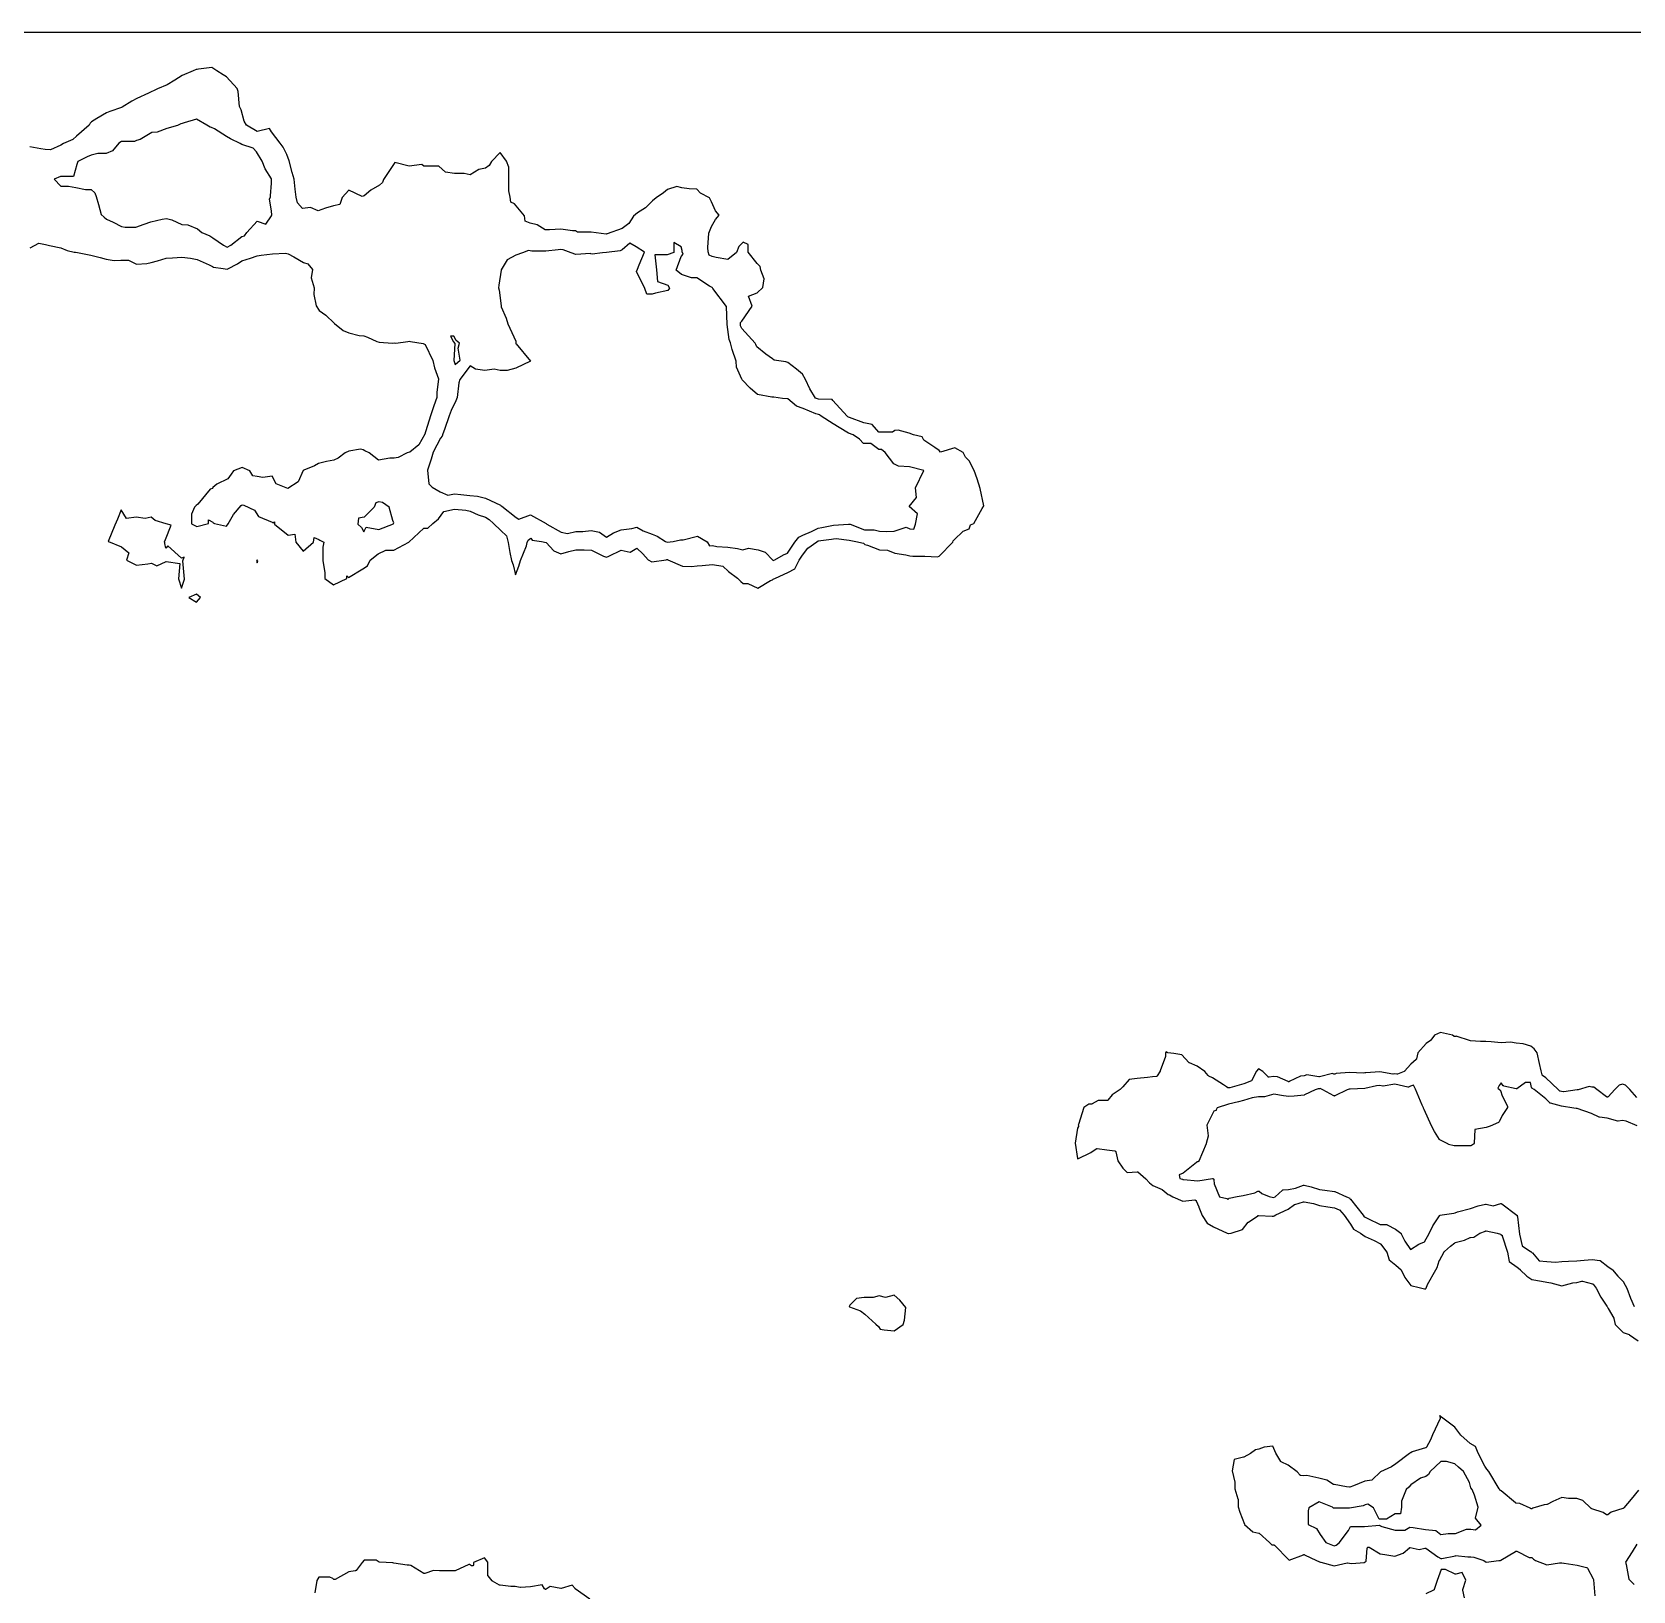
# Model space of a CAD drawing. Header units: millimetres. Extents: x 0 to 500, y 0 to 700.
# Drawn here: x 210.4 to 308.2, y 490.9 to 586.1 of the extents above; entities that cross this region are included whole.
import ezdxf

# ---------------------------------------------------------------- set-up
doc = ezdxf.new("R2010")
doc.units = ezdxf.units.MM
doc.layers.add('CORTE', color=1, linetype='Continuous')
doc.layers.add('GRABADO', color=5, linetype='Continuous')

msp = doc.modelspace()

# ---------------------------------------------------------------- linework, layer by layer
at = {"layer": 'CORTE'}
for points in [[(184.362, 586.13), (211.881, 586.13), (212.303, 586.13), (213.365, 586.13), (213.794, 586.13), (215.393, 586.13), (215.83, 586.13), (216.27, 586.13), (216.9, 586.13), (217.344, 586.13), (217.79, 586.13), (218.329, 586.13), (218.954, 586.13), (219.406, 586.13), (220.484, 586.13), (220.863, 586.13), (221.948, 586.13), (222.189, 586.13), (222.227, 586.13), (222.227, 586.13), (222.234, 586.13), (223.109, 586.13), (223.705, 586.13), (223.863, 586.13), (224.03, 586.13), (225.36, 586.13), (225.484, 586.13), (226.292, 586.13), (227.17, 586.13), (229.227, 586.13), (230.169, 586.13), (232.151, 586.13), (233.268, 586.13), (233.779, 586.13), (234.361, 586.13), (235.453, 586.13), (236.027, 586.13), (236.571, 586.13), (236.998, 586.13), (237.617, 586.13), (238.166, 586.13), (238.696, 586.13), (239.247, 586.13), (239.783, 586.13), (240.887, 586.13), (241.432, 586.13), (267.466, 586.13), (267.895, 586.13), (270.12, 586.13), (270.559, 586.13), (271.117, 586.13), (271.788, 586.13), (273.457, 586.13), (273.908, 586.13), (276.699, 586.13), (277.164, 586.13), (286.688, 586.13), (287.305, 586.13), (287.918, 586.13), (288.474, 586.13), (289.08, 586.13), (289.634, 586.13), (290.234, 586.13), (290.743, 586.13), (291.297, 586.13), (291.811, 586.13), (292.329, 586.13), (292.887, 586.13), (293.48, 586.13), (294.036, 586.13), (294.532, 586.13), (295.063, 586.13), (297.875, 586.13), (298.453, 586.13), (298.985, 586.13), (301.242, 586.13), (301.815, 586.13), (302.371, 586.13), (302.935, 586.13), (326.235, 586.13)], [(308.464, 519.301), (307.8, 519.591), (307.565, 519.634), (307.309, 519.598), (307.294, 519.598), (306.626, 519.771), (306.158, 519.832), (306.15, 519.834), (306.142, 519.837), (305.686, 520.064), (304.799, 520.357), (304.777, 520.364), (304.758, 520.364), (304.751, 520.365), (304.601, 520.395), (303.847, 520.508), (303.844, 520.509), (303.164, 520.687), (303.156, 520.688), (303.144, 520.695), (303.136, 520.699), (303.127, 520.706), (302.885, 520.956), (302.178, 521.521), (302.044, 521.619), (302.037, 521.625), (302.03, 521.633), (302.025, 521.641), (302.021, 521.649), (302.018, 521.658), (301.949, 521.956), (301.657, 521.956), (301.125, 521.574), (301.122, 521.572), (301.116, 521.569), (301.103, 521.563), (301.092, 521.562), (301.087, 521.561), (301.078, 521.561), (301.073, 521.562), (301.069, 521.562), (300.33, 521.739), (300.318, 521.742), (300.305, 521.75), (300.299, 521.755), (300.293, 521.761), (300.156, 521.926), (300.029, 521.772), (299.959, 521.604), (300.088, 521.5), (300.094, 521.496), (300.1, 521.488), (300.102, 521.485), (300.106, 521.48), (300.109, 521.473), (300.111, 521.469), (300.225, 521.147), (300.548, 520.502), (300.551, 520.496), (300.553, 520.488), (300.554, 520.483), (300.556, 520.474), (300.556, 520.466), (300.555, 520.461), (300.554, 520.454), (300.553, 520.447), (300.55, 520.439), (300.547, 520.433), (300.544, 520.429), (300.222, 519.945), (300.033, 519.55), (300.03, 519.543), (300.025, 519.536), (300.019, 519.53), (300.01, 519.523), (300.003, 519.519), (300, 519.517), (299.492, 519.288), (299.488, 519.286), (299.251, 519.215), (299.248, 519.214), (298.557, 519.076), (298.503, 518.241), (298.503, 518.233), (298.499, 518.219), (298.494, 518.21), (298.492, 518.206), (298.49, 518.203), (298.483, 518.194), (298.472, 518.185), (298.342, 518.107), (298.335, 518.102), (298.326, 518.099), (298.323, 518.098), (298.319, 518.097), (298.309, 518.096), (297.441, 518.096), (297.386, 518.093), (297.312, 518.079), (297.305, 518.078), (297.295, 518.078), (297.284, 518.079), (296.949, 518.174), (296.942, 518.177), (296.938, 518.179), (296.413, 518.459), (296.403, 518.465), (296.395, 518.473), (296.391, 518.478), (296.389, 518.481), (296.089, 518.961), (296.087, 518.964), (295.907, 519.315), (295.906, 519.317), (295.457, 520.316), (295.418, 520.39), (295.416, 520.394), (295.413, 520.403), (295.412, 520.41), (295.406, 520.445), (295.343, 520.572), (295.341, 520.574), (294.935, 521.55), (294.816, 521.794), (294.625, 521.726), (294.491, 521.673), (294.486, 521.671), (294.481, 521.669), (294.472, 521.667), (294.459, 521.667), (294.454, 521.668), (294.45, 521.668), (293.669, 521.856), (292.951, 521.741), (292.945, 521.74), (292.937, 521.74), (292.931, 521.741), (292.741, 521.775), (292.545, 521.761), (291.837, 521.591), (291.83, 521.589), (290.934, 521.553), (290.931, 521.553), (290.894, 521.555), (290.871, 521.553), (290.757, 521.511), (289.999, 521.137), (289.996, 521.135), (289.985, 521.131), (289.971, 521.129), (289.961, 521.129), (289.951, 521.131), (289.94, 521.134), (289.932, 521.138), (289.268, 521.513), (289.101, 521.582), (289.059, 521.572), (289.054, 521.571), (289.045, 521.569), (289.035, 521.569), (289.03, 521.57), (288.986, 521.577), (288.809, 521.511), (288.143, 521.192), (288.135, 521.189), (288.127, 521.187), (287.526, 521.115), (287.524, 521.114), (287.189, 521.095), (287.183, 521.095), (286.864, 521.132), (286.265, 521.239), (285.713, 521.074), (285.702, 521.072), (285.694, 521.072), (285.34, 521.088), (284.942, 521.015), (284.428, 520.85), (284.11, 520.774), (283.502, 520.628), (282.814, 520.408), (282.76, 520.277), (282.757, 520.271), (282.752, 520.264), (282.748, 520.258), (282.743, 520.253), (282.74, 520.25), (282.733, 520.245), (282.723, 520.239), (282.61, 520.194), (282.185, 519.343), (282.256, 518.701), (282.257, 518.695), (282.256, 518.689), (282.256, 518.685), (282.255, 518.679), (282.142, 518.227), (282.141, 518.222), (282.139, 518.217), (281.697, 517.158), (281.695, 517.154), (281.692, 517.148), (281.688, 517.143), (281.685, 517.139), (281.677, 517.132), (281.666, 517.124), (281.654, 517.119), (281.644, 517.116), (281.639, 517.115), (281.634, 517.114), (281.624, 517.114), (281.614, 517.116), (281.607, 517.118), (281.601, 517.12), (281.591, 517.125), (281.582, 517.105), (281.58, 517.1), (281.575, 517.09), (281.566, 517.08), (281.561, 517.076), (280.746, 516.423), (280.737, 516.418), (280.732, 516.415), (280.498, 516.322), (280.537, 516.084), (280.686, 516.048), (280.691, 516.046), (280.696, 516.044), (280.701, 516.041), (280.719, 516.03), (280.746, 516.034), (280.751, 516.034), (280.759, 516.034), (281.627, 515.947), (282.534, 516.083), (282.539, 516.084), (282.549, 516.084), (282.554, 516.083), (282.559, 516.083), (282.571, 516.08), (282.583, 516.074), (282.595, 516.065), (282.601, 516.058), (282.603, 516.056), (282.61, 516.047), (282.613, 516.039), (282.616, 516.034), (282.619, 516.021), (282.619, 516.013), (282.63, 515.761), (282.959, 514.975), (283.404, 514.868), (283.41, 514.866), (283.417, 514.863), (283.422, 514.861), (283.427, 514.857), (283.433, 514.853), (283.44, 514.847), (283.473, 514.807), (283.501, 514.852), (283.506, 514.859), (283.512, 514.866), (283.515, 514.868), (283.521, 514.873), (283.532, 514.879), (283.541, 514.883), (283.548, 514.885), (284.044, 514.984), (284.392, 515.06), (285.112, 515.217), (285.302, 515.318), (285.31, 515.322), (285.32, 515.324), (285.33, 515.326), (285.34, 515.326), (285.35, 515.324), (285.362, 515.321), (285.375, 515.314), (285.383, 515.308), (285.535, 515.166), (285.993, 514.983), (286.252, 514.933), (286.348, 514.975), (286.798, 515.379), (286.808, 515.387), (286.825, 515.394), (286.836, 515.395), (286.838, 515.396), (287.178, 515.416), (287.589, 515.49), (288.088, 515.682), (288.101, 515.686), (288.122, 515.686), (288.563, 515.58), (289.056, 515.411), (289.38, 515.384), (289.976, 515.304), (289.981, 515.303), (289.991, 515.301), (289.996, 515.298), (290.714, 514.98), (290.871, 514.915), (290.881, 514.909), (290.892, 514.901), (290.947, 514.837), (290.949, 514.836), (291.736, 513.844), (291.738, 513.841), (291.791, 513.757), (291.851, 513.723), (292.022, 513.657), (292.026, 513.656), (292.764, 513.272), (293.175, 513.272), (293.18, 513.271), (293.185, 513.271), (293.196, 513.268), (293.203, 513.264), (293.708, 513.005), (293.71, 513.003), (293.715, 513), (294.035, 512.744), (294.041, 512.739), (294.044, 512.735), (294.047, 512.732), (294.051, 512.725), (294.054, 512.72), (294.274, 512.258), (294.62, 511.76), (295.135, 512.069), (295.139, 512.071), (295.472, 512.216), (295.762, 512.722), (295.985, 513.199), (295.988, 513.204), (296.388, 513.814), (296.39, 513.818), (296.398, 513.827), (296.408, 513.836), (296.417, 513.841), (296.426, 513.845), (296.433, 513.847), (296.553, 513.873), (296.556, 513.873), (297.275, 513.975), (297.354, 514), (297.499, 514.046), (297.501, 514.047), (298.282, 514.248), (298.757, 514.411), (298.76, 514.412), (299.211, 514.52), (299.22, 514.523), (299.239, 514.523), (299.678, 514.417), (300.135, 514.554), (300.141, 514.556), (300.151, 514.557), (300.161, 514.557), (300.172, 514.556), (300.184, 514.552), (300.196, 514.546), (301.114, 513.858), (301.119, 513.853), (301.124, 513.848), (301.128, 513.843), (301.132, 513.838), (301.14, 513.823), (301.143, 513.817), (301.146, 513.806), (301.157, 513.741), (301.157, 513.74), (301.276, 512.7), (301.443, 511.975), (301.962, 511.638), (301.966, 511.635), (302.059, 511.558), (302.064, 511.553), (302.067, 511.551), (302.479, 511.056), (302.94, 511.025), (303.487, 510.989), (303.857, 511.017), (304.27, 511.032), (304.782, 511.051), (305.238, 511.103), (305.712, 511.137), (305.718, 511.137), (306.18, 511.087), (306.186, 511.086), (306.194, 511.084), (306.205, 511.08), (306.212, 511.075), (306.215, 511.073), (306.685, 510.714), (306.95, 510.526), (306.956, 510.522), (306.963, 510.515), (307.293, 510.119), (307.623, 509.78), (307.626, 509.776), (307.63, 509.771), (307.633, 509.766), (307.834, 509.387), (307.836, 509.383), (308.064, 508.782), (308.283, 508.279)], [(308.441, 493.748), (308.172, 493.288), (307.762, 492.662), (307.788, 492.514), (307.951, 491.604), (308.28, 491.297)]]:
    msp.add_lwpolyline(points, dxfattribs=at)
for points in [[(222.342, 572.993), (222.572, 573.103), (223.232, 573.631), (223.394, 573.685), (223.539, 573.875), (224.173, 574.578), (224.706, 574.381), (225.053, 574.901), (225.067, 574.947), (225.047, 575.207), (224.928, 575.919), (224.989, 576.068), (224.993, 576.12), (225.047, 576.889), (225.059, 577.148), (225.055, 577.158), (224.669, 577.775), (224.475, 578.24), (224.135, 578.811), (223.922, 579.041), (223.237, 579.261), (223.145, 579.319), (222.547, 579.606), (222.304, 579.745), (221.559, 580.215), (221.39, 580.304), (221.304, 580.323), (221.108, 580.432), (220.479, 580.809), (219.715, 580.579), (219.586, 580.532), (219.515, 580.512), (219.299, 580.426), (218.661, 580.234), (218.068, 580.012), (217.733, 579.992), (217.023, 579.566), (216.81, 579.507), (216.685, 579.449), (215.882, 579.449), (215.72, 579.33), (215.347, 578.881), (214.948, 578.702), (214.434, 578.702), (214.029, 578.605), (213.788, 578.504), (213.225, 578.219), (213.15, 578.04), (212.96, 577.299), (212.168, 577.299), (211.781, 577.135), (212.184, 576.721), (212.656, 576.721), (213.094, 576.634), (213.688, 576.514), (214.035, 576.514), (214.249, 576.309), (214.346, 576.075), (214.483, 575.584), (214.65, 574.98), (214.833, 574.816), (214.973, 574.689), (215.381, 574.506), (215.881, 574.239), (216.118, 574.208), (216.771, 574.208), (217.275, 574.389), (217.689, 574.538), (218.363, 574.7), (218.642, 574.737), (218.959, 574.652), (219.583, 574.38), (219.949, 574.341), (220.528, 574.108), (220.799, 573.891), (221.274, 573.678), (221.458, 573.551), (222.11, 573.104), (222.342, 572.993)], [(241.825, 556.101), (241.826, 556.101), (241.863, 556.073), (242.749, 555.572), (243.127, 555.493), (243.64, 555.616), (244.061, 555.616), (244.579, 555.67), (245.077, 555.566), (245.503, 555.265), (245.94, 555.542), (246.41, 555.711), (247.067, 555.79), (247.362, 555.889), (247.76, 555.66), (248.307, 555.453), (248.602, 555.341), (249.114, 554.996), (249.216, 554.955), (249.579, 555.003), (250.042, 555.107), (250.135, 555.101), (250.204, 555.101), (251.07, 555.341), (251.669, 554.982), (251.798, 554.731), (251.99, 554.751), (252.252, 554.697), (252.919, 554.656), (253.505, 554.586), (253.838, 554.497), (254.181, 554.589), (254.782, 554.502), (255.204, 554.36), (255.664, 553.874), (255.702, 553.847), (255.803, 553.886), (256.333, 554.184), (256.566, 554.293), (257.01, 554.974), (257.261, 555.275), (257.514, 555.382), (258.03, 555.619), (258.448, 555.828), (258.672, 555.858), (259.386, 556.009), (260.289, 556.073), (260.335, 556.067), (260.392, 556.055), (261.263, 555.727), (261.862, 555.727), (262.188, 555.629), (262.596, 555.612), (263.089, 555.634), (263.825, 555.872), (264.047, 555.777), (264.281, 555.757), (264.393, 556.061), (264.509, 556.688), (264.002, 557.145), (264.451, 557.686), (264.381, 558.277), (264.886, 559.336), (264.016, 559.559), (263.346, 559.617), (263.054, 559.744), (262.525, 560.436), (262.32, 560.621), (262.15, 560.621), (261.664, 560.995), (261.217, 560.995), (260.968, 561.264), (260.588, 561.53), (260.292, 561.616), (259.72, 561.971), (259.357, 562.196), (258.622, 562.653), (258.532, 562.753), (258.457, 562.756), (258.307, 562.804), (257.517, 563.139), (257.111, 563.282), (256.587, 563.717), (256.26, 563.748), (255.741, 563.813), (255.685, 563.813), (255.614, 563.825), (254.73, 563.977), (254.293, 564.377), (253.791, 564.889), (253.771, 564.926), (253.453, 565.654), (253.432, 566.03), (253.18, 566.728), (253.092, 567.135), (253.009, 567.342), (252.877, 568.262), (252.845, 569.367), (252.007, 570.457), (251.991, 570.506), (251.958, 570.514), (251.802, 570.601), (251.037, 571.111), (250.699, 571.111), (250.097, 571.318), (249.76, 571.578), (250.067, 572.407), (250.191, 572.556), (250.136, 572.699), (250.131, 572.79), (250.069, 573.013), (249.631, 573.276), (249.631, 572.662), (249.219, 572.521), (248.463, 572.521), (248.558, 571.611), (248.633, 570.887), (249.26, 570.672), (249.353, 570.483), (249.25, 570.348), (248.497, 570.184), (248.293, 570.111), (247.972, 570.111), (247.847, 570.463), (247.349, 571.509), (247.401, 571.632), (247.516, 571.91), (247.837, 572.684), (247.315, 572.997), (246.937, 573.225), (246.467, 572.822), (246.34, 572.771), (245.508, 572.652), (245.276, 572.64), (244.631, 572.563), (244.557, 572.586), (244.53, 572.591), (243.637, 572.531), (243.352, 572.645), (242.857, 572.823), (242.72, 572.837), (242.57, 572.829), (241.8, 572.749), (240.956, 572.749), (240.857, 572.76), (240.752, 572.784), (240.374, 572.645), (239.974, 572.497), (239.448, 572.206), (239.082, 571.601), (239.07, 571.579), (238.942, 570.66), (238.919, 570.497), (238.96, 570.35), (239.074, 569.396), (239.088, 569.35), (239.381, 568.646), (239.487, 568.295), (239.97, 567.234), (239.982, 567.147), (239.96, 567.095), (239.993, 567.076), (240.873, 566.019), (239.968, 565.585), (239.451, 565.46), (239.009, 565.46), (238.651, 565.532), (238.09, 565.449), (237.501, 565.537), (237.183, 565.74), (236.564, 564.899), (236.495, 564.697), (236.388, 563.804), (236.307, 563.598), (236.034, 563.009), (235.906, 562.684), (235.614, 561.853), (235.524, 561.576), (235.48, 561.438), (235.374, 561.32), (234.929, 560.46), (234.813, 560.038), (234.589, 559.367), (234.658, 558.538), (234.872, 558.324), (235.345, 558.04), (235.826, 557.838), (236.234, 557.914), (236.623, 557.885), (237.172, 557.825), (237.634, 557.775), (238.116, 557.659), (239.035, 557.218), (239.056, 557.203), (239.066, 557.194), (239.111, 557.155), (239.985, 556.48), (240.161, 556.375), (240.876, 556.632), (241.825, 556.101)], [(236.273, 565.817), (236.573, 566.075), (236.45, 566.815), (236.537, 567.127), (236.323, 567.28), (236.191, 567.545), (235.98, 567.545), (236.174, 567.196), (236.242, 567.091), (236.191, 566.056), (236.273, 565.817)], [(230.683, 555.6), (230.841, 555.884), (231.599, 555.733), (232.498, 556.093), (232.5, 556.093), (232.505, 556.095), (232.527, 556.137), (232.461, 556.294), (232.235, 557.107), (231.837, 557.394), (231.612, 557.432), (231.431, 557.37), (231.322, 557.11), (230.716, 556.487), (230.371, 556.427), (230.329, 556.07), (230.553, 555.861), (230.683, 555.6)], [(289.968, 493.653), (290.077, 493.683), (290.27, 493.842), (290.829, 494.581), (290.963, 494.837), (291.816, 494.837), (292.726, 494.922), (292.785, 494.862), (292.881, 494.835), (293.682, 494.613), (294.275, 494.613), (294.583, 494.79), (294.788, 494.761), (295.533, 494.654), (296.164, 494.593), (296.473, 494.338), (296.921, 494.405), (297.363, 494.405), (298.038, 494.676), (298.311, 494.676), (298.585, 494.621), (298.949, 494.912), (298.598, 495.333), (298.752, 496.01), (298.53, 496.743), (298.398, 497.087), (298.318, 497.191), (298.233, 497.513), (297.859, 498.187), (297.548, 498.446), (297.337, 498.656), (296.826, 498.809), (296.48, 498.809), (295.818, 498.191), (295.731, 498.009), (295.558, 497.891), (295.234, 497.779), (294.647, 497.368), (294.514, 497.236), (294.361, 497.082), (294.071, 496.387), (294.071, 496.007), (294.005, 495.614), (293.693, 495.614), (293.152, 495.289), (292.699, 495.289), (292.363, 495.962), (292.019, 496.191), (291.846, 496.154), (291.724, 496.085), (290.899, 495.951), (289.967, 495.951), (289.929, 495.961), (289.867, 496.018), (289.047, 496.346), (288.41, 495.964), (288.363, 495.793), (288.363, 494.948), (288.877, 494.702), (289.102, 494.342), (289.452, 493.851), (289.851, 493.691), (289.968, 493.653)]]:
    msp.add_lwpolyline(points, close=True, dxfattribs=at)
at = {"layer": 'GRABADO'}
for points in [[(209.201, 586.13), (211.046, 586.13), (211.55, 586.13), (212.058, 586.13), (212.785, 586.13), (213.297, 586.13), (213.812, 586.13), (214.434, 586.13), (215.155, 586.13), (215.677, 586.13), (216.92, 586.13), (217.358, 586.13), (218.61, 586.13), (218.887, 586.13), (218.933, 586.13), (218.933, 586.13), (219.949, 586.13), (220.637, 586.13), (220.819, 586.13), (221.012, 586.13), (222.547, 586.13), (222.689, 586.13), (223.622, 586.13), (224.635, 586.13), (227.008, 586.13), (228.095, 586.13), (230.382, 586.13), (231.671, 586.13), (232.261, 586.13), (232.932, 586.13), (234.192, 586.13), (234.854, 586.13), (235.482, 586.13), (235.975, 586.13), (236.69, 586.13), (237.322, 586.13), (237.934, 586.13), (238.569, 586.13), (239.188, 586.13), (240.463, 586.13), (241.091, 586.13), (262.009, 586.13), (262.504, 586.13), (265.071, 586.13), (265.577, 586.13), (266.222, 586.13), (266.996, 586.13), (268.922, 586.13), (269.442, 586.13), (272.663, 586.13), (273.199, 586.13), (284.189, 586.13), (284.9, 586.13), (285.608, 586.13), (286.249, 586.13), (286.949, 586.13), (287.588, 586.13), (288.28, 586.13), (288.867, 586.13), (289.506, 586.13), (290.1, 586.13), (290.697, 586.13), (291.341, 586.13), (292.025, 586.13), (292.667, 586.13), (293.239, 586.13), (293.852, 586.13), (297.096, 586.13), (297.764, 586.13), (298.377, 586.13), (300.982, 586.13), (301.642, 586.13), (302.284, 586.13), (302.935, 586.13), (320.699, 586.13)], [(210.304, 572.945), (210.848, 573.235), (211.243, 573.146), (211.494, 573.09), (212.174, 572.936), (212.573, 572.787), (213, 572.685), (213.086, 572.685), (213.199, 572.662), (214.021, 572.497), (214.594, 572.36), (214.948, 572.258), (215.449, 572.175), (215.856, 572.195), (216.306, 572.195), (216.799, 571.951), (217.434, 571.996), (217.693, 572.058), (218.089, 572.153), (218.623, 572.314), (219.005, 572.342), (219.566, 572.384), (220.097, 572.304), (220.511, 572.242), (221.25, 571.91), (221.451, 571.802), (221.517, 571.768), (222.09, 571.678), (222.333, 571.65), (222.39, 571.672), (222.973, 571.976), (223.236, 572.157), (223.775, 572.311), (224.174, 572.456), (224.419, 572.507), (225.116, 572.574), (225.904, 572.612), (226.073, 572.583), (226.409, 572.391), (227.005, 572.051), (227.262, 571.963), (227.564, 571.626), (227.465, 571.111), (227.661, 570.501), (227.634, 570.088), (227.783, 569.409), (227.956, 569.127), (228.376, 568.839), (228.878, 568.337), (228.891, 568.325), (229.418, 567.888), (229.776, 567.761), (230.397, 567.586), (230.695, 567.56), (230.921, 567.483), (231.476, 567.227), (231.62, 567.182), (232.447, 567.129), (232.539, 567.134), (232.636, 567.112), (233.377, 567.231), (233.459, 567.247), (233.54, 567.231), (234.307, 567.108), (234.442, 567.041), (234.904, 566.071), (235.011, 565.62), (235.249, 564.942), (235.14, 564.113), (235.14, 563.81), (234.965, 563.298), (234.758, 562.688), (234.678, 562.424), (234.457, 561.695), (234.417, 561.569), (234.05, 560.91), (233.494, 560.464), (233.329, 560.417), (232.782, 560.144), (232.538, 560.105), (232.283, 560.105), (231.586, 559.965), (231.015, 560.423), (230.743, 560.541), (230.649, 560.604), (230.482, 560.645), (229.775, 560.518), (229.546, 560.422), (229.131, 560.105), (228.85, 559.975), (228.409, 559.894), (227.93, 559.77), (227.675, 559.618), (227.018, 559.371), (226.986, 559.335), (226.677, 558.641), (226.056, 558.243), (225.34, 558.53), (225.081, 558.995), (224.517, 558.91), (224.183, 558.983), (223.906, 559.013), (223.726, 559.317), (223.266, 559.532), (222.723, 559.314), (222.585, 559.116), (222.393, 558.839), (221.719, 558.515), (221.476, 558.311), (221.437, 558.237), (221.301, 558.198), (220.545, 557.29), (220.454, 557.203), (220.356, 557.109), (220.172, 556.666), (220.172, 556.088), (220.498, 555.931), (221.204, 556.1), (221.204, 556.338), (221.472, 556.177), (221.494, 556.137), (221.573, 556.113), (222.31, 555.937), (222.41, 556.08), (222.729, 556.656), (223.191, 557.209), (223.255, 557.252), (223.363, 557.223), (224.002, 556.917), (224.246, 556.527), (225.093, 556.188), (225.135, 556.15), (225.242, 556.198), (225.224, 556.073), (226.07, 555.397), (226.478, 555.452), (226.536, 554.96), (226.983, 554.424), (227.618, 554.968), (227.665, 555.253), (227.936, 555.123), (228.006, 555.081), (228.253, 554.974), (228.189, 554.666), (228.189, 553.824), (228.307, 553.11), (228.307, 552.744), (228.835, 552.365), (229.644, 552.753), (229.644, 552.903), (229.761, 552.81), (230.639, 553.337), (230.909, 553.522), (231.072, 553.865), (231.566, 554.26), (232.032, 554.473), (232.513, 554.473), (233.429, 554.966), (234.356, 555.811), (234.609, 555.811), (234.911, 556.096), (235.256, 556.399), (235.582, 556.843), (236.233, 556.987), (236.926, 556.926), (237.189, 556.86), (237.676, 556.64), (238.124, 556.487), (238.337, 556.341), (238.614, 556.096), (239.068, 555.673), (239.407, 555.356), (239.504, 554.944), (239.607, 554.323), (239.712, 553.839), (239.805, 553.587), (239.957, 552.976), (240.155, 553.503), (240.263, 553.843), (240.617, 554.735), (240.673, 554.951), (240.72, 555.079), (240.881, 555.203), (240.98, 555.085), (241.547, 555.003), (241.836, 554.942), (242.293, 554.425), (242.726, 554.259), (243.207, 554.398), (243.64, 554.497), (244.154, 554.497), (244.594, 554.476), (245.339, 554.119), (245.503, 554.04), (245.652, 554.105), (246.418, 554.479), (246.957, 554.359), (247.366, 554.588), (247.722, 554.246), (248.051, 553.88), (248.291, 553.772), (249.155, 553.891), (249.201, 553.907), (249.216, 553.901), (249.232, 553.903), (249.259, 553.883), (250.15, 553.498), (250.706, 553.472), (251.052, 553.515), (251.348, 553.539), (251.989, 553.592), (252.613, 553.489), (252.96, 553.182), (253.513, 552.763), (253.722, 552.562), (253.865, 552.444), (254.136, 552.444), (254.76, 552.156), (255.526, 552.615), (255.649, 552.662), (255.696, 552.709), (255.831, 552.774), (256.585, 553.109), (257.009, 553.335), (257.28, 553.856), (257.483, 554.162), (257.812, 554.598), (258.36, 554.994), (258.448, 555.037), (259.265, 555.146), (259.386, 555.172), (259.548, 555.183), (260.335, 555.086), (260.737, 555.002), (261.201, 554.9), (261.284, 554.831), (261.448, 554.79), (262.191, 554.506), (262.682, 554.479), (263.122, 554.292), (263.788, 554.198), (264.042, 554.122), (264.214, 554.112), (264.957, 554.112), (265.723, 554.069), (265.838, 554.115), (266.659, 554.969), (266.684, 555.046), (266.758, 555.102), (267.299, 555.633), (267.671, 555.782), (267.737, 556.018), (267.944, 556.101), (268.46, 557.029), (268.57, 557.176), (268.347, 558.245), (268.162, 558.838), (267.965, 559.345), (267.673, 559.929), (267.433, 560.154), (267.292, 560.434), (266.797, 560.731), (265.904, 560.463), (265.828, 560.568), (265.576, 560.74), (264.898, 561.205), (264.789, 561.394), (264.267, 561.527), (264.005, 561.632), (263.336, 561.811), (263.129, 561.79), (262.987, 561.691), (262.142, 561.691), (261.732, 562.156), (261.229, 562.251), (260.348, 562.581), (260.292, 562.597), (260.259, 562.618), (260.203, 562.653), (259.341, 563.623), (259.298, 563.671), (258.457, 563.705), (258.288, 563.759), (257.931, 564.33), (257.668, 564.9), (257.485, 565.228), (257.113, 565.526), (256.585, 565.948), (256.467, 565.972), (255.76, 566.092), (255.647, 566.173), (255.253, 566.457), (254.705, 566.895), (254.631, 567.043), (254.596, 567.114), (253.774, 568.011), (253.707, 568.179), (253.695, 568.262), (253.691, 568.39), (253.783, 568.461), (254.41, 569.391), (254.195, 569.993), (254.724, 570.204), (255.071, 570.528), (255.134, 571.06), (254.947, 571.584), (254.906, 571.815), (254.71, 571.98), (254.172, 572.69), (254.172, 573.157), (253.856, 573.299), (253.603, 573.033), (253.452, 572.67), (252.934, 572.226), (252.214, 572.35), (251.958, 572.411), (251.793, 572.504), (251.717, 572.699), (251.702, 572.966), (251.759, 573.843), (251.918, 574.258), (252.18, 574.677), (252.398, 574.938), (252.177, 575.204), (251.918, 575.763), (251.81, 575.995), (251.256, 576.28), (251.025, 576.523), (250.567, 576.557), (250.12, 576.62), (249.805, 576.687), (249.242, 576.512), (248.988, 576.308), (248.552, 575.99), (248.33, 575.816), (247.896, 575.396), (247.398, 575.088), (247.165, 574.889), (246.867, 574.426), (246.463, 574.124), (245.558, 573.806), (245.524, 573.809), (245.492, 573.785), (244.57, 573.899), (243.747, 573.899), (243.624, 573.99), (243.446, 573.99), (242.72, 574.077), (242.032, 574.035), (241.773, 574.053), (241.269, 574.355), (240.846, 574.447), (240.544, 574.579), (240.502, 574.907), (239.896, 575.634), (239.659, 575.744), (239.629, 576.038), (239.548, 576.427), (239.548, 577.874), (239.397, 578.236), (239.009, 578.769), (238.483, 578.228), (238.348, 577.985), (238.123, 577.805), (237.72, 577.724), (237.176, 577.398), (236.825, 577.482), (236.232, 577.482), (235.673, 577.567), (235.281, 577.943), (234.598, 577.942), (234.361, 577.942), (234.232, 578.035), (233.454, 577.932), (232.578, 578.165), (231.887, 577.128), (231.823, 576.936), (231.651, 576.781), (231.117, 576.461), (230.717, 576.119), (230.587, 576.074), (229.772, 576.466), (229.366, 576.011), (229.215, 575.588), (228.845, 575.51), (228.341, 575.367), (227.898, 575.2), (227.437, 575.404), (226.945, 575.35), (226.633, 575.689), (226.565, 576.037), (226.493, 576.529), (226.429, 577.146), (226.306, 577.538), (226.131, 578.251), (225.979, 578.639), (225.766, 579.087), (225.589, 579.341), (225.06, 580.034), (224.934, 580.227), (224.183, 580.053), (223.514, 580.441), (223.371, 580.675), (223.198, 581.369), (223.089, 581.588), (223.014, 582.488), (222.954, 582.681), (222.294, 583.385), (222.092, 583.519), (221.719, 583.768), (221.399, 583.96), (220.592, 583.863), (220.501, 583.835), (220.439, 583.835), (220.257, 583.762), (219.598, 583.466), (219.15, 583.198), (218.672, 582.911), (218.095, 582.651), (217.833, 582.546), (217.745, 582.493), (217.528, 582.396), (216.819, 582.077), (216.525, 581.901), (215.928, 581.542), (215.887, 581.523), (215.181, 581.268), (214.964, 581.19), (214.387, 580.844), (214.051, 580.643), (213.97, 580.565), (213.909, 580.449), (213.13, 579.763), (212.92, 579.562), (212.34, 579.318), (212.189, 579.221), (211.557, 578.929), (211.217, 578.951), (210.953, 579.001), (210.297, 579.125)], [(308.438, 521.03), (308.021, 521.53), (307.764, 521.8), (307.567, 521.859), (307.37, 521.8), (307.112, 521.529), (306.693, 521.089), (306.689, 521.085), (306.684, 521.081), (306.68, 521.079), (306.672, 521.074), (306.658, 521.069), (306.645, 521.067), (306.631, 521.067), (306.617, 521.071), (306.607, 521.075), (306.602, 521.078), (306.598, 521.08), (306.012, 521.52), (305.821, 521.664), (305.709, 521.664), (305.699, 521.665), (305.695, 521.666), (305.544, 521.708), (304.873, 521.507), (304.866, 521.506), (304.865, 521.506), (304.797, 521.499), (303.981, 521.382), (303.976, 521.38), (303.96, 521.38), (303.847, 521.397), (303.844, 521.398), (303.767, 521.418), (303.761, 521.42), (303.748, 521.426), (303.738, 521.434), (303.733, 521.438), (303.647, 521.527), (302.887, 522.24), (302.687, 522.386), (302.681, 522.391), (302.672, 522.401), (302.666, 522.41), (302.663, 522.416), (302.661, 522.421), (302.659, 522.428), (302.602, 522.675), (302.503, 523.107), (302.364, 523.771), (302.171, 524.011), (301.972, 524.183), (301.499, 524.325), (301.079, 524.363), (301.077, 524.363), (300.724, 524.412), (300.159, 524.369), (300.152, 524.369), (299.558, 524.438), (299.228, 524.464), (298.904, 524.451), (298.294, 524.505), (298.286, 524.507), (297.421, 524.776), (297.382, 524.773), (297.32, 524.769), (297.313, 524.769), (297.304, 524.77), (297.29, 524.774), (297.278, 524.78), (297.273, 524.784), (297.193, 524.845), (296.457, 525.004), (296.082, 524.854), (295.861, 524.539), (295.854, 524.531), (295.846, 524.524), (295.575, 524.329), (295.073, 523.768), (294.986, 523.403), (294.984, 523.394), (294.981, 523.389), (294.977, 523.383), (294.971, 523.375), (294.967, 523.37), (294.652, 523.068), (294.254, 522.638), (294.247, 522.632), (294.237, 522.625), (293.831, 522.463), (293.822, 522.46), (293.809, 522.458), (293.8, 522.458), (293.791, 522.459), (293.669, 522.488), (293.56, 522.471), (293.554, 522.47), (293.545, 522.47), (293.539, 522.471), (292.741, 522.612), (291.886, 522.551), (291.837, 522.54), (291.83, 522.538), (291.752, 522.535), (291.749, 522.535), (290.894, 522.571), (290.08, 522.501), (289.992, 522.469), (289.979, 522.465), (289.961, 522.465), (289.952, 522.466), (289.942, 522.469), (289.866, 522.5), (289.063, 522.303), (289.054, 522.299), (289.035, 522.299), (289.03, 522.3), (288.289, 522.414), (288.137, 522.358), (288.132, 522.356), (288.125, 522.355), (287.897, 522.334), (287.221, 522.01), (287.216, 522.007), (287.203, 522.003), (287.197, 522.002), (287.192, 522.001), (287.177, 522.001), (287.163, 522.005), (287.158, 522.007), (286.505, 522.301), (286.264, 522.332), (285.985, 522.272), (285.978, 522.271), (285.963, 522.271), (285.953, 522.274), (285.94, 522.278), (285.928, 522.286), (285.923, 522.29), (285.919, 522.295), (285.611, 522.633), (285.348, 522.791), (285.219, 522.649), (284.941, 522.094), (284.937, 522.087), (284.929, 522.078), (284.917, 522.068), (284.907, 522.063), (284.433, 521.873), (283.593, 521.621), (283.582, 521.62), (283.575, 521.62), (283.479, 521.626), (283.472, 521.626), (283.462, 521.629), (283.456, 521.631), (283.445, 521.636), (283.439, 521.64), (283.195, 521.812), (282.519, 522.245), (282.297, 522.351), (282.289, 522.355), (282.278, 522.364), (282.273, 522.369), (282.27, 522.373), (282.07, 522.636), (281.594, 522.951), (281.118, 523.15), (281.111, 523.153), (281.096, 523.163), (281.089, 523.169), (280.664, 523.643), (280.159, 523.729), (279.801, 523.77), (279.795, 523.771), (279.789, 523.773), (279.785, 523.774), (279.775, 523.778), (279.738, 523.802), (279.696, 523.826), (279.655, 523.776), (279.655, 523.561), (279.653, 523.55), (279.651, 523.545), (279.336, 522.662), (279.333, 522.656), (279.157, 522.361), (279.153, 522.353), (279.146, 522.347), (279.138, 522.339), (279.122, 522.33), (279.112, 522.327), (279.107, 522.326), (278.858, 522.299), (278.566, 522.267), (277.932, 522.198), (277.433, 522.144), (277.056, 521.691), (277.054, 521.688), (276.891, 521.525), (276.885, 521.52), (276.396, 521.195), (276.129, 520.873), (276.127, 520.872), (276.119, 520.863), (276.107, 520.855), (276.092, 520.849), (276.076, 520.846), (275.541, 520.846), (275.178, 520.645), (275.173, 520.643), (275.167, 520.641), (275.158, 520.638), (275.153, 520.638), (274.982, 520.622), (274.679, 520.421), (274.335, 519.388), (274.325, 519.357), (274.335, 519.325), (274.338, 519.318), (274.339, 519.309), (274.339, 519.305), (274.339, 519.298), (274.338, 519.287), (274.335, 519.277), (274.291, 519.172), (274.137, 518.245), (274.291, 517.319), (274.303, 517.291), (275.106, 517.676), (275.432, 517.911), (275.435, 517.913), (275.441, 517.917), (275.449, 517.92), (275.455, 517.922), (275.46, 517.923), (275.47, 517.925), (275.479, 517.925), (275.484, 517.924), (276.081, 517.844), (276.563, 517.78), (276.568, 517.779), (276.573, 517.777), (276.583, 517.773), (276.592, 517.768), (276.597, 517.763), (276.6, 517.761), (276.607, 517.754), (276.613, 517.744), (276.617, 517.736), (276.621, 517.727), (276.622, 517.722), (276.738, 517.165), (277.055, 516.73), (277.322, 516.455), (277.92, 516.506), (277.928, 516.506), (277.94, 516.505), (277.954, 516.5), (277.962, 516.496), (277.966, 516.493), (277.971, 516.489), (278.452, 516.077), (278.455, 516.074), (278.687, 515.822), (278.888, 515.672), (279.445, 515.416), (279.449, 515.413), (279.455, 515.41), (279.811, 515.12), (279.897, 515.099), (279.907, 515.095), (280.103, 514.978), (280.715, 514.715), (281.453, 514.778), (281.461, 514.778), (281.471, 514.777), (281.481, 514.774), (281.487, 514.772), (281.497, 514.767), (281.506, 514.76), (281.509, 514.756), (281.513, 514.753), (281.517, 514.748), (281.521, 514.741), (281.524, 514.735), (281.694, 514.35), (281.695, 514.348), (281.898, 513.834), (282.204, 513.37), (282.59, 513.148), (283.424, 512.756), (283.476, 512.736), (283.483, 512.735), (283.491, 512.735), (283.511, 512.73), (283.66, 512.76), (284.364, 512.971), (284.711, 513.413), (284.713, 513.417), (284.719, 513.423), (284.725, 513.427), (285.293, 513.816), (285.295, 513.818), (285.305, 513.824), (285.315, 513.826), (285.32, 513.828), (285.324, 513.828), (285.33, 513.829), (285.337, 513.829), (286.181, 513.781), (286.245, 513.787), (286.285, 513.801), (286.393, 513.863), (286.396, 513.865), (287.149, 514.212), (287.535, 514.497), (287.54, 514.502), (287.554, 514.508), (287.561, 514.51), (288.089, 514.659), (288.096, 514.662), (288.114, 514.664), (288.123, 514.663), (288.701, 514.561), (288.706, 514.56), (289.058, 514.451), (289.581, 514.35), (289.976, 514.301), (289.977, 514.301), (289.986, 514.299), (290.261, 514.186), (290.267, 514.183), (290.273, 514.179), (290.277, 514.176), (290.282, 514.172), (290.286, 514.168), (290.569, 513.846), (290.571, 513.842), (290.952, 513.299), (290.953, 513.298), (291.15, 512.988), (291.56, 512.752), (291.562, 512.75), (291.856, 512.549), (292.4, 512.3), (292.783, 512.094), (292.787, 512.091), (292.793, 512.087), (292.799, 512.081), (292.803, 512.076), (293.166, 511.619), (293.169, 511.615), (293.171, 511.611), (293.174, 511.604), (293.176, 511.599), (293.326, 511.126), (293.72, 510.793), (294.043, 510.519), (294.049, 510.513), (294.053, 510.507), (294.057, 510.501), (294.28, 510.044), (294.643, 509.56), (295.15, 509.425), (295.476, 509.347), (295.52, 509.336), (295.538, 509.343), (295.57, 509.388), (295.651, 509.614), (295.653, 509.621), (296.177, 510.501), (296.254, 510.645), (296.379, 511.07), (296.381, 511.076), (296.384, 511.083), (296.679, 511.612), (296.682, 511.619), (296.689, 511.627), (296.693, 511.63), (297.056, 511.957), (297.058, 511.959), (297.331, 512.161), (297.337, 512.165), (297.347, 512.17), (297.351, 512.172), (297.356, 512.174), (297.921, 512.33), (298.272, 512.488), (298.277, 512.49), (298.287, 512.493), (298.295, 512.494), (298.489, 512.509), (298.857, 512.75), (298.864, 512.754), (299.201, 512.882), (299.209, 512.886), (299.225, 512.888), (299.235, 512.888), (299.242, 512.887), (299.911, 512.76), (299.916, 512.759), (300.125, 512.691), (300.131, 512.688), (300.142, 512.682), (300.149, 512.677), (300.207, 512.625), (300.213, 512.619), (300.218, 512.612), (300.222, 512.607), (300.225, 512.599), (300.227, 512.594), (300.543, 511.598), (300.544, 511.594), (300.657, 511.026), (301.128, 510.673), (301.327, 510.524), (301.331, 510.52), (301.726, 510.125), (302.038, 509.912), (302.628, 509.811), (302.948, 509.756), (303.186, 509.715), (303.19, 509.714), (303.862, 509.529), (304.533, 509.714), (304.54, 509.715), (304.776, 509.734), (305.09, 509.809), (305.094, 509.81), (305.103, 509.812), (305.114, 509.812), (305.122, 509.81), (305.733, 509.664), (305.743, 509.661), (305.753, 509.656), (305.76, 509.651), (305.769, 509.642), (305.773, 509.638), (305.958, 509.395), (305.96, 509.391), (305.961, 509.389), (306.25, 508.844), (306.625, 508.282), (306.626, 508.28), (306.706, 508.144), (307.043, 507.565), (307.046, 507.559), (307.048, 507.552), (307.049, 507.546), (307.117, 507.166), (307.608, 506.681), (307.977, 506.551), (307.98, 506.55), (307.99, 506.545), (308.534, 506.172)], [(308.554, 497.052), (308.099, 496.507), (307.645, 495.962), (307.642, 495.959), (307.616, 495.935), (307.611, 495.932), (307.608, 495.929), (307.6, 495.925), (307.591, 495.921), (306.875, 495.707), (306.687, 495.556), (306.682, 495.552), (306.673, 495.547), (306.666, 495.544), (306.653, 495.54), (306.636, 495.54), (306.623, 495.542), (306.614, 495.545), (306.608, 495.547), (306.603, 495.55), (306.388, 495.679), (305.692, 495.918), (305.685, 495.92), (305.675, 495.926), (305.637, 495.952), (305.635, 495.953), (305.631, 495.956), (305.144, 496.423), (304.776, 496.549), (304.273, 496.549), (303.872, 496.609), (303.311, 496.357), (302.97, 496.175), (302.965, 496.173), (302.954, 496.169), (302.946, 496.167), (302.78, 496.145), (302.102, 495.942), (302.038, 495.916), (302.033, 495.914), (302.022, 495.912), (302.013, 495.911), (302.004, 495.911), (301.993, 495.912), (301.979, 495.916), (301.971, 495.921), (301.929, 495.946), (301.302, 496.228), (301.071, 496.255), (301.061, 496.257), (301.051, 496.261), (301.041, 496.267), (300.161, 497.006), (300.12, 497.026), (300.11, 497.032), (300.101, 497.04), (300.096, 497.047), (300.092, 497.052), (300.088, 497.06), (300.085, 497.068), (300.084, 497.071), (300.079, 497.092), (300.048, 497.139), (300.047, 497.14), (299.409, 498.192), (299.292, 498.333), (299.29, 498.335), (299.168, 498.51), (299.165, 498.514), (298.748, 499.316), (298.746, 499.321), (298.599, 499.723), (298.268, 499.896), (298.26, 499.901), (297.698, 500.407), (297.692, 500.414), (297.522, 500.659), (297.325, 500.895), (296.515, 501.513), (296.512, 501.516), (296.448, 501.576), (296.446, 501.578), (296.441, 501.584), (296.435, 501.592), (296.433, 501.596), (296.421, 501.62), (296.401, 501.571), (296.434, 501.492), (296.436, 501.487), (296.437, 501.48), (296.438, 501.473), (296.439, 501.466), (296.438, 501.457), (296.436, 501.448), (296.434, 501.44), (296.432, 501.436), (295.971, 500.429), (295.846, 500.13), (295.844, 500.126), (295.59, 499.668), (295.589, 499.666), (295.582, 499.655), (295.572, 499.647), (295.565, 499.641), (295.556, 499.636), (295.549, 499.634), (294.716, 499.384), (294.639, 499.337), (294.633, 499.333), (294.622, 499.329), (294.603, 499.323), (294.569, 499.291), (294.566, 499.289), (293.724, 498.657), (293.723, 498.656), (293.458, 498.477), (293.452, 498.474), (292.799, 498.169), (292.79, 498.164), (292.286, 497.68), (292.282, 497.677), (292.276, 497.672), (292.264, 497.666), (292.251, 497.662), (291.839, 497.601), (291.144, 497.323), (290.918, 497.232), (290.913, 497.231), (290.907, 497.229), (290.894, 497.227), (290.721, 497.245), (290.717, 497.245), (289.95, 497.387), (289.939, 497.39), (289.929, 497.395), (289.516, 497.662), (289.023, 497.788), (288.286, 497.948), (288.117, 497.932), (288.112, 497.932), (287.924, 497.941), (287.916, 497.942), (287.902, 497.946), (287.89, 497.952), (287.882, 497.958), (287.875, 497.965), (287.695, 498.181), (287.149, 498.568), (286.732, 498.773), (286.725, 498.776), (286.716, 498.783), (286.709, 498.79), (286.704, 498.796), (286.702, 498.799), (286.395, 499.309), (286.392, 499.314), (286.214, 499.741), (285.681, 499.67), (285.356, 499.564), (285.352, 499.563), (285.163, 499.522), (284.849, 499.286), (284.844, 499.283), (284.446, 499.066), (284.443, 499.064), (284.431, 499.059), (283.844, 498.931), (283.739, 498.239), (283.896, 497.548), (283.897, 497.542), (283.898, 497.536), (283.898, 497.135), (284.083, 496.512), (284.085, 496.506), (284.087, 496.493), (284.087, 496.026), (284.204, 495.71), (284.477, 494.974), (284.49, 494.949), (284.982, 494.506), (285.35, 494.432), (285.356, 494.431), (285.365, 494.428), (285.373, 494.424), (285.378, 494.42), (285.383, 494.417), (286.016, 493.847), (286.019, 493.845), (286.151, 493.702), (286.257, 493.714), (286.266, 493.714), (286.275, 493.713), (286.28, 493.711), (286.289, 493.709), (286.298, 493.704), (286.304, 493.701), (286.31, 493.695), (286.314, 493.692), (287.194, 492.787), (287.208, 492.774), (288.086, 493.109), (288.09, 493.111), (288.1, 493.113), (288.109, 493.114), (288.118, 493.114), (288.123, 493.114), (288.132, 493.113), (288.141, 493.109), (288.144, 493.108), (288.882, 492.746), (289.014, 492.683), (289.059, 492.668), (289.135, 492.654), (289.138, 492.653), (289.968, 492.432), (290.76, 492.608), (290.768, 492.609), (290.777, 492.609), (290.784, 492.608), (290.902, 492.586), (291.039, 492.577), (291.793, 492.63), (291.919, 492.719), (291.984, 493.51), (291.985, 493.517), (291.989, 493.528), (291.993, 493.537), (291.996, 493.543), (292.003, 493.552), (292.011, 493.559), (292.015, 493.563), (292.02, 493.566), (292.028, 493.571), (292.042, 493.575), (292.054, 493.577), (292.068, 493.577), (292.078, 493.574), (292.085, 493.573), (292.093, 493.568), (292.097, 493.566), (292.772, 493.161), (293.059, 493.114), (293.664, 493.016), (294.171, 493.209), (294.553, 493.533), (294.563, 493.539), (294.575, 493.544), (294.584, 493.546), (294.593, 493.548), (294.603, 493.548), (294.611, 493.547), (295.16, 493.43), (295.506, 493.513), (295.515, 493.516), (295.529, 493.516), (295.537, 493.515), (295.547, 493.512), (295.558, 493.508), (295.564, 493.504), (295.567, 493.502), (296.294, 492.979), (296.468, 492.869), (296.544, 492.878), (297.365, 493.049), (297.373, 493.05), (297.381, 493.05), (298.124, 492.973), (298.308, 492.973), (298.483, 492.953), (298.488, 492.951), (298.492, 492.951), (299.098, 492.749), (299.103, 492.747), (299.109, 492.744), (299.246, 492.661), (300.012, 492.753), (300.125, 492.76), (300.14, 492.77), (301.045, 493.312), (301.05, 493.315), (301.055, 493.317), (301.064, 493.321), (301.073, 493.322), (301.078, 493.323), (301.087, 493.323), (301.097, 493.321), (301.109, 493.318), (301.874, 492.936), (302.014, 492.936), (302.023, 492.935), (302.032, 492.932), (302.039, 492.93), (302.045, 492.927), (302.057, 492.919), (302.141, 492.833), (302.259, 492.744), (302.943, 492.487), (303.728, 492.605), (303.733, 492.606), (303.865, 492.606), (303.997, 492.595), (304, 492.595), (304.801, 492.467), (304.803, 492.466), (305.381, 492.328), (305.386, 492.326), (305.393, 492.324), (305.397, 492.321), (305.406, 492.316), (305.416, 492.307), (305.421, 492.302), (305.423, 492.298), (305.426, 492.294), (305.78, 491.626), (305.794, 491.602), (305.796, 491.598), (305.799, 491.592), (305.802, 491.581), (305.884, 490.597)], [(244.493, 490.388), (243.605, 491.027), (243.602, 491.03), (243.596, 491.035), (243.592, 491.04), (243.423, 491.242), (242.74, 491.053), (242.73, 491.051), (242.715, 491.051), (242.078, 491.169), (241.837, 491.003), (241.835, 491.002), (241.829, 490.999), (241.817, 490.994), (241.808, 490.992), (241.801, 490.991), (241.786, 490.991), (241.776, 490.994), (241.772, 490.995), (241.762, 490.999), (241.754, 491.004), (241.746, 491.01), (241.736, 491.021), (241.731, 491.028), (241.586, 491.277), (240.88, 491.15), (240.876, 491.15), (240.261, 491.113), (240.254, 491.113), (240.248, 491.114), (239.936, 491.16), (239.676, 491.173), (239.674, 491.173), (239.008, 491.243), (239.003, 491.244), (238.992, 491.246), (238.982, 491.251), (238.547, 491.501), (238.541, 491.504), (238.533, 491.511), (238.53, 491.513), (238.527, 491.517), (238.279, 491.814), (238.274, 491.82), (238.27, 491.828), (238.268, 491.833), (238.265, 491.841), (238.263, 491.847), (238.262, 491.854), (238.262, 491.86), (238.262, 492.653), (238.066, 492.912), (237.391, 492.628), (237.391, 492.494), (237.391, 492.488), (237.39, 492.48), (237.388, 492.474), (237.386, 492.468), (237.382, 492.459), (237.377, 492.451), (237.375, 492.448), (237.37, 492.442), (237.364, 492.437), (237.359, 492.433), (237.35, 492.428), (237.345, 492.426), (237.34, 492.424), (237.331, 492.422), (237.326, 492.421), (237.316, 492.42), (237.307, 492.421), (237.302, 492.422), (237.293, 492.424), (237.282, 492.428), (237.276, 492.432), (237.149, 492.518), (237.106, 492.508), (236.267, 492.124), (236.26, 492.122), (236.255, 492.121), (236.246, 492.119), (235.309, 492.119), (234.937, 492.14), (234.407, 491.955), (234.404, 491.955), (234.399, 491.953), (234.39, 491.952), (234.38, 491.952), (234.371, 491.953), (234.366, 491.955), (234.361, 491.956), (234.351, 491.96), (233.563, 492.448), (233.451, 492.47), (233.343, 492.47), (232.521, 492.594), (232.456, 492.603), (231.641, 492.654), (231.638, 492.654), (231.629, 492.655), (231.619, 492.659), (231.61, 492.663), (231.564, 492.695), (231.441, 492.775), (230.713, 492.775), (230.581, 492.63), (230.217, 492.149), (230.213, 492.143), (230.205, 492.136), (230.2, 492.132), (230.195, 492.129), (230.189, 492.126), (230.178, 492.121), (230.169, 492.12), (229.777, 492.07), (228.94, 491.594), (228.931, 491.59), (228.92, 491.587), (228.91, 491.586), (228.901, 491.586), (228.896, 491.586), (228.887, 491.588), (228.877, 491.591), (228.871, 491.594), (228.863, 491.599), (228.859, 491.602), (228.789, 491.658), (228.616, 491.727), (227.941, 491.727), (227.814, 491.538), (227.688, 490.784)], [(297.927, 490.483), (297.814, 490.938), (297.813, 490.942), (297.812, 490.95), (297.812, 490.957), (297.812, 490.967), (297.815, 490.976), (298.009, 491.561), (297.783, 492.015), (297.391, 491.921), (297.382, 491.92), (297.367, 491.92), (297.356, 491.923), (297.349, 491.925), (296.765, 492.205), (296.502, 492.205), (296.247, 491.542), (296.066, 490.975), (296.064, 490.97), (296.061, 490.964), (296.058, 490.959), (296.051, 490.95), (296.04, 490.941), (296.035, 490.937), (296.03, 490.935), (295.568, 490.722)]]:
    msp.add_lwpolyline(points, dxfattribs=at)
for points in [[(219.544, 553.991), (218.713, 554.739), (218.603, 554.606), (218.525, 554.888), (218.535, 554.924), (218.51, 554.984), (218.568, 555.123), (218.929, 555.993), (218.615, 556.087), (217.939, 556.29), (217.691, 556.488), (217.335, 556.417), (216.784, 556.5), (216.198, 556.412), (215.871, 556.935), (215.634, 556.364), (215.487, 556.012), (215.071, 555.015), (215.102, 554.997), (215.896, 554.68), (216.343, 554.322), (216.197, 553.856), (216.798, 553.552), (217.489, 553.64), (217.723, 553.682), (218.038, 553.512), (218.626, 553.777), (219.453, 553.653), (219.375, 552.715), (219.56, 552.162), (219.727, 552.714), (219.66, 553.604), (219.629, 553.827), (219.719, 554.043), (219.544, 553.991)], [(224.214, 553.814), (224.18, 553.895), (224.124, 553.812), (224.179, 553.703), (224.214, 553.814)], [(220.715, 551.586), (220.476, 551.794), (219.993, 551.584), (220.473, 551.296), (220.715, 551.586)], [(263.083, 508.97), (262.561, 508.813), (262.176, 508.92), (261.802, 508.816), (261.254, 508.816), (260.791, 508.761), (260.382, 508.351), (260.329, 508.266), (260.356, 508.25), (261.027, 507.998), (261.297, 507.798), (261.963, 507.184), (262.119, 507.04), (262.22, 506.883), (262.478, 506.852), (263.082, 506.779), (263.632, 507.175), (263.706, 507.442), (263.798, 508.218), (263.435, 508.653), (263.083, 508.97)]]:
    msp.add_lwpolyline(points, close=True, dxfattribs=at)

doc.saveas('drawing.dxf')
